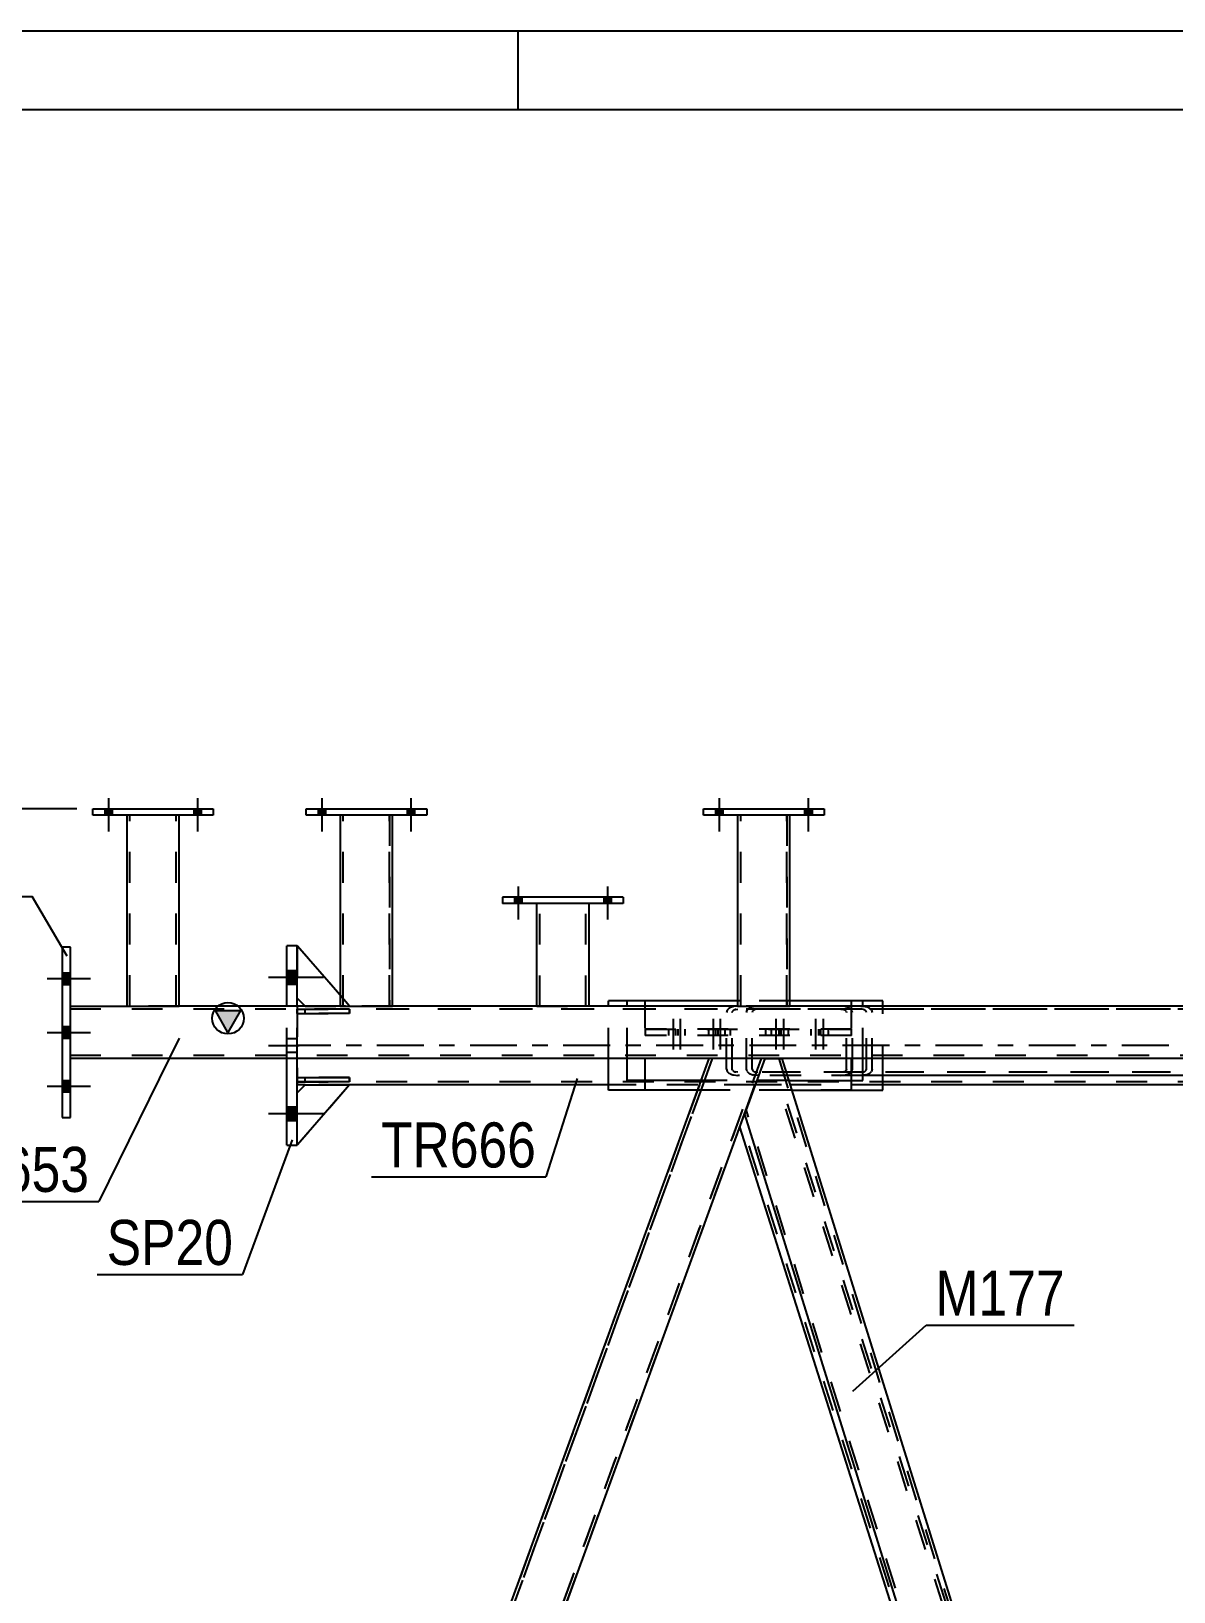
# Model space of a CAD drawing. Header units: millimetres. Extents: x -563 to 626, y -882 to -41.
# Drawn here: x 385.2 to 457.8, y -139.7 to -40.5 of the extents above; entities that cross this region are included whole.
import ezdxf

# ---------------------------------------------------------------- set-up
doc = ezdxf.new("R2010")
doc.units = ezdxf.units.MM
doc.linetypes.add('DXK_LINE_DOT2', pattern=[3.9198, 1.9599, -1.9599])
doc.linetypes.add('DXK_LINE_DOT3', pattern=[5.9187, 2.979, -0.9799, 0.9799, -0.9799])
doc.styles.add('Arial Narrow', font='ARIALN.TTF', dxfattribs={"height": 0.2})

# ---------------------------------------------------------------- blocks, each defined once
blk = doc.blocks.new('Unknown-761534688-1134')
at = {"color": 5, "linetype": 'Continuous'}
for p, q in [((626.159, -40.526), (-562.841, -40.526)), ((416.159, -45.526), (416.159, -40.526)), ((621.159, -45.526), (-557.841, -45.526))]:
    blk.add_line(p, q, dxfattribs=at)
blk = doc.blocks.new('Part-761534688-5745 - 5581')
at = {"color": 7, "linetype": 'DXK_LINE_DOT2'}
for p, q in [((424.227, -103.965), (437.353, -103.965)), ((437.353, -103.965), (424.227, -103.965)), ((424.227, -103.965), (424.227, -103.965)), ((424.227, -103.965), (424.227, -104.365)), ((429.63, -103.965), (429.63, -104.365)), ((431.912, -104.365), (431.912, -103.965)), ((437.353, -103.965), (437.353, -103.965)), ((437.353, -104.365), (437.353, -103.965)), ((437.353, -104.365), (424.227, -104.365)), ((437.353, -104.365), (424.227, -104.365))]:
    blk.add_line(p, q, dxfattribs=at)
blk = doc.blocks.new('Part-761534688-5873 - 5581')
at = {"linetype": 'Continuous'}
blk.add_hatch(color=2, dxfattribs=at).paths.add_polyline_path([(397.715, -104.167), (396.915, -102.767), (398.515, -102.767)])
at = {"color": 2, "linetype": 'Continuous'}
for p, q in [((387.715, -102.5), (391.285, -102.5)), ((404.847, -102.5), (394.618, -102.5)), ((397.715, -104.167), (396.915, -102.767)), ((396.915, -102.767), (398.515, -102.767)), ((398.515, -102.767), (397.715, -104.167)), ((430.105, -102.5), (408.181, -102.5)), ((463.434, -102.5), (433.439, -102.5)), ((428.284, -105.833), (387.715, -105.833)), ((499.23, -105.834), (432.93, -105.833))]:
    blk.add_line(p, q, dxfattribs=at)
at = {"color": 7, "linetype": 'DXK_LINE_DOT2'}
for p, q in [((387.715, -105.833), (387.715, -102.5)), ((546.427, -102.7), (387.715, -102.7)), ((394.618, -102.5), (391.285, -102.5)), ((408.181, -102.5), (404.847, -102.5)), ((433.439, -102.5), (430.105, -102.5)), ((546.427, -105.634), (387.715, -105.633)), ((432.93, -105.833), (428.284, -105.833))]:
    blk.add_line(p, q, dxfattribs=at)
at = {"color": 2, "linetype": 'Continuous'}
blk.add_circle((397.715, -103.267), 1, dxfattribs=at)
blk = doc.blocks.new('Part-761534688-5805 - 5581')
at = {"color": 2, "linetype": 'Continuous'}
for p, q in [((428.284, -105.833), (391.517, -206.85)), ((431.832, -105.833), (428.284, -105.833)), ((395.064, -206.85), (430.543, -109.375))]:
    blk.add_line(p, q, dxfattribs=at)
at = {"color": 7, "linetype": 'DXK_LINE_DOT2'}
for p, q in [((428.497, -105.833), (391.73, -206.85)), ((394.852, -206.85), (431.619, -105.833)), ((430.543, -109.375), (431.832, -105.833))]:
    blk.add_line(p, q, dxfattribs=at)
blk = doc.blocks.new('Bolt-761534688-5589 - 5581')
at = {"linetype": 'Continuous'}
for points in [[(403.914, -89.954), (403.447, -89.954), (403.447, -90.354), (403.914, -90.354)], [(403.914, -89.954), (403.447, -89.954), (403.447, -90.354), (403.914, -90.354)], [(409.581, -89.954), (409.114, -89.954), (409.114, -90.354), (409.581, -90.354)], [(409.581, -89.954), (409.114, -89.954), (409.114, -90.354), (409.581, -90.354)]]:
    blk.add_hatch(color=1, dxfattribs=at).paths.add_polyline_path(points)
at = {"color": 1, "linetype": 'Continuous'}
for p, q in [((403.447, -89.954), (403.447, -90.354)), ((403.447, -89.954), (403.447, -90.354)), ((403.681, -89.288), (403.681, -91.388)), ((403.681, -89.288), (403.681, -91.388)), ((403.914, -89.954), (403.914, -90.354)), ((403.914, -89.954), (403.914, -90.354)), ((409.114, -89.954), (409.114, -90.354)), ((409.114, -89.954), (409.114, -90.354)), ((409.347, -89.288), (409.347, -91.388)), ((409.347, -89.288), (409.347, -91.388)), ((409.581, -89.954), (409.581, -90.354)), ((409.581, -89.954), (409.581, -90.354))]:
    blk.add_line(p, q, dxfattribs=at)
blk = doc.blocks.new('Bolt-761534688-5590 - 5581')
at = {"linetype": 'Continuous'}
for points in [[(403.914, -89.954), (403.447, -89.954), (403.447, -90.354), (403.914, -90.354)], [(403.914, -89.954), (403.447, -89.954), (403.447, -90.354), (403.914, -90.354)], [(409.581, -89.954), (409.114, -89.954), (409.114, -90.354), (409.581, -90.354)], [(409.581, -89.954), (409.114, -89.954), (409.114, -90.354), (409.581, -90.354)]]:
    blk.add_hatch(color=1, dxfattribs=at).paths.add_polyline_path(points)
at = {"color": 1, "linetype": 'Continuous'}
for p, q in [((403.447, -89.954), (403.447, -90.354)), ((403.447, -89.954), (403.447, -90.354)), ((403.681, -89.288), (403.681, -91.388)), ((403.681, -89.288), (403.681, -91.388)), ((403.914, -89.954), (403.914, -90.354)), ((403.914, -89.954), (403.914, -90.354)), ((409.114, -89.954), (409.114, -90.354)), ((409.114, -89.954), (409.114, -90.354)), ((409.347, -89.288), (409.347, -91.388)), ((409.347, -89.288), (409.347, -91.388)), ((409.581, -89.954), (409.581, -90.354)), ((409.581, -89.954), (409.581, -90.354))]:
    blk.add_line(p, q, dxfattribs=at)
blk = doc.blocks.new('Part-761534688-5670 - 5581')
at = {"color": 2, "linetype": 'Continuous'}
for p, q in [((402.681, -90.354), (402.681, -89.954)), ((402.681, -89.954), (410.347, -89.954)), ((410.347, -89.954), (410.347, -90.354)), ((410.347, -90.354), (402.681, -90.354))]:
    blk.add_line(p, q, dxfattribs=at)
blk = doc.blocks.new('Bolt-761534688-5602 - 5581')
at = {"linetype": 'Continuous'}
for points in [[(390.351, -89.954), (389.885, -89.954), (389.885, -90.354), (390.351, -90.354)], [(390.351, -89.954), (389.885, -89.954), (389.885, -90.354), (390.351, -90.354)], [(396.018, -89.954), (395.551, -89.954), (395.551, -90.354), (396.018, -90.354)], [(396.018, -89.954), (395.551, -89.954), (395.551, -90.354), (396.018, -90.354)]]:
    blk.add_hatch(color=1, dxfattribs=at).paths.add_polyline_path(points)
at = {"color": 1, "linetype": 'Continuous'}
for p, q in [((389.885, -89.954), (389.885, -90.354)), ((389.885, -89.954), (389.885, -90.354)), ((390.118, -89.288), (390.118, -91.388)), ((390.118, -89.288), (390.118, -91.388)), ((390.351, -89.954), (390.351, -90.354)), ((390.351, -89.954), (390.351, -90.354)), ((395.551, -89.954), (395.551, -90.354)), ((395.551, -89.954), (395.551, -90.354)), ((395.785, -89.288), (395.785, -91.388)), ((395.785, -89.288), (395.785, -91.388)), ((396.018, -89.954), (396.018, -90.354)), ((396.018, -89.954), (396.018, -90.354))]:
    blk.add_line(p, q, dxfattribs=at)
blk = doc.blocks.new('Bolt-761534688-5613 - 5581')
at = {"linetype": 'Continuous'}
for points in [[(429.172, -89.954), (428.705, -89.954), (428.705, -90.354), (429.172, -90.354)], [(429.172, -89.954), (428.705, -89.954), (428.705, -90.354), (429.172, -90.354)], [(434.839, -89.954), (434.372, -89.954), (434.372, -90.354), (434.839, -90.354)], [(434.839, -89.954), (434.372, -89.954), (434.372, -90.354), (434.839, -90.354)]]:
    blk.add_hatch(color=1, dxfattribs=at).paths.add_polyline_path(points)
at = {"color": 1, "linetype": 'Continuous'}
for p, q in [((428.705, -89.954), (428.705, -90.354)), ((428.705, -89.954), (428.705, -90.354)), ((428.939, -89.288), (428.939, -91.388)), ((428.939, -89.288), (428.939, -91.388)), ((429.172, -89.954), (429.172, -90.354)), ((429.172, -89.954), (429.172, -90.354)), ((434.372, -89.954), (434.372, -90.354)), ((434.372, -89.954), (434.372, -90.354)), ((434.605, -89.288), (434.605, -91.388)), ((434.605, -89.288), (434.605, -91.388)), ((434.839, -89.954), (434.839, -90.354)), ((434.839, -89.954), (434.839, -90.354))]:
    blk.add_line(p, q, dxfattribs=at)
blk = doc.blocks.new('Part-761534688-5667 - 5581')
at = {"color": 2, "linetype": 'Continuous'}
for p, q in [((404.847, -90.354), (404.847, -102.5)), ((408.181, -102.5), (408.181, -90.354)), ((404.847, -102.5), (408.181, -102.5))]:
    blk.add_line(p, q, dxfattribs=at)
at = {"color": 7, "linetype": 'DXK_LINE_DOT2'}
for p, q in [((408.181, -90.354), (404.847, -90.354)), ((405.047, -102.5), (405.047, -90.354)), ((407.981, -102.5), (407.981, -90.354)), ((407.965, -102.5), (407.934, -102.5)), ((407.934, -102.5), (407.965, -102.5)), ((407.965, -102.5), (407.981, -102.5)), ((407.981, -102.5), (407.965, -102.5))]:
    blk.add_line(p, q, dxfattribs=at)
blk = doc.blocks.new('Bolt-761534688-5616 - 5581')
at = {"linetype": 'Continuous'}
for points in [[(416.404, -95.565), (415.938, -95.565), (415.938, -95.965), (416.404, -95.965)], [(416.404, -95.565), (415.938, -95.565), (415.938, -95.965), (416.404, -95.965)], [(422.071, -95.565), (421.604, -95.565), (421.604, -95.965), (422.071, -95.965)], [(422.071, -95.565), (421.604, -95.565), (421.604, -95.965), (422.071, -95.965)]]:
    blk.add_hatch(color=1, dxfattribs=at).paths.add_polyline_path(points)
at = {"color": 1, "linetype": 'Continuous'}
for p, q in [((416.171, -94.898), (416.171, -96.998)), ((416.171, -94.898), (416.171, -96.998)), ((421.838, -94.898), (421.838, -96.998)), ((421.838, -94.898), (421.838, -96.998)), ((415.938, -95.565), (415.938, -95.965)), ((415.938, -95.565), (415.938, -95.965)), ((416.404, -95.565), (416.404, -95.965)), ((416.404, -95.565), (416.404, -95.965)), ((421.604, -95.565), (421.604, -95.965)), ((421.604, -95.565), (421.604, -95.965)), ((422.071, -95.565), (422.071, -95.965)), ((422.071, -95.565), (422.071, -95.965))]:
    blk.add_line(p, q, dxfattribs=at)
blk = doc.blocks.new('Bolt-761534688-5617 - 5581')
at = {"color": 1, "linetype": 'DXK_LINE_DOT2'}
for p, q in [((432.248, -103.965), (432.248, -104.365)), ((432.548, -103.299), (432.548, -105.799)), ((432.734, -103.965), (432.734, -104.365)), ((432.848, -103.965), (432.848, -104.365)), ((433.034, -103.299), (433.034, -105.799)), ((433.334, -103.965), (433.334, -104.365)), ((434.771, -103.965), (434.771, -104.365)), ((435.071, -103.299), (435.071, -105.799)), ((435.257, -103.965), (435.257, -104.365)), ((435.371, -103.965), (435.371, -104.365)), ((435.557, -103.299), (435.557, -105.799)), ((435.857, -103.965), (435.857, -104.365))]:
    blk.add_line(p, q, dxfattribs=at)
blk = doc.blocks.new('Part-761534688-5687 - 5581')
at = {"color": 7, "linetype": 'DXK_LINE_DOT2'}
for p, q in [((402.681, -90.354), (402.681, -89.954)), ((402.681, -89.954), (410.347, -89.954)), ((410.347, -89.954), (410.347, -90.354)), ((410.347, -90.354), (402.681, -90.354))]:
    blk.add_line(p, q, dxfattribs=at)
blk = doc.blocks.new('Part-761534688-5645 - 5581')
at = {"color": 2, "linetype": 'Continuous'}
for p, q in [((417.338, -102.5), (417.338, -95.965)), ((420.671, -102.5), (420.671, -95.965))]:
    blk.add_line(p, q, dxfattribs=at)
at = {"color": 7, "linetype": 'DXK_LINE_DOT2'}
for p, q in [((420.671, -95.965), (417.338, -95.965)), ((417.538, -102.503), (417.538, -95.965)), ((420.471, -102.503), (420.471, -95.965)), ((417.338, -102.5), (417.338, -102.503)), ((417.338, -102.503), (420.671, -102.503)), ((420.671, -102.503), (420.671, -102.5)), ((420.671, -102.5), (420.671, -102.503))]:
    blk.add_line(p, q, dxfattribs=at)
blk = doc.blocks.new('Part-761534688-5638 - 5581')
at = {"color": 7, "linetype": 'DXK_LINE_DOT2'}
for p, q in [((427.939, -90.354), (427.939, -89.954)), ((427.939, -89.954), (435.605, -89.954)), ((435.605, -89.954), (435.605, -90.354)), ((435.605, -90.354), (427.939, -90.354))]:
    blk.add_line(p, q, dxfattribs=at)
blk = doc.blocks.new('Part-761534688-5652 - 5581')
at = {"color": 2, "linetype": 'Continuous'}
for p, q in [((430.105, -90.354), (430.105, -102.5)), ((433.439, -102.5), (433.439, -90.354)), ((430.105, -102.5), (433.439, -102.5))]:
    blk.add_line(p, q, dxfattribs=at)
at = {"color": 7, "linetype": 'DXK_LINE_DOT2'}
for p, q in [((433.439, -90.354), (430.105, -90.354)), ((430.305, -102.5), (430.305, -90.354)), ((433.239, -102.5), (433.239, -90.354)), ((433.223, -102.5), (433.192, -102.5)), ((433.192, -102.5), (433.223, -102.5)), ((433.223, -102.5), (433.239, -102.5)), ((433.239, -102.5), (433.223, -102.5))]:
    blk.add_line(p, q, dxfattribs=at)
blk = doc.blocks.new('Part-761534688-5655 - 5581')
at = {"color": 2, "linetype": 'Continuous'}
for p, q in [((427.939, -90.354), (427.939, -89.954)), ((427.939, -89.954), (435.605, -89.954)), ((435.605, -89.954), (435.605, -90.354)), ((435.605, -90.354), (427.939, -90.354))]:
    blk.add_line(p, q, dxfattribs=at)
blk = doc.blocks.new('Part-761534688-5658 - 5581')
at = {"color": 2, "linetype": 'Continuous'}
for p, q in [((391.285, -90.354), (391.285, -102.5)), ((394.618, -102.5), (394.618, -90.354)), ((391.285, -102.5), (394.618, -102.5))]:
    blk.add_line(p, q, dxfattribs=at)
at = {"color": 7, "linetype": 'DXK_LINE_DOT2'}
for p, q in [((394.618, -90.354), (391.285, -90.354)), ((391.485, -102.5), (391.485, -90.354)), ((394.418, -102.5), (394.418, -90.354)), ((394.403, -102.5), (394.371, -102.5)), ((394.371, -102.5), (394.403, -102.5)), ((394.403, -102.5), (394.418, -102.5)), ((394.418, -102.5), (394.403, -102.5))]:
    blk.add_line(p, q, dxfattribs=at)
blk = doc.blocks.new('Part-761534688-5661 - 5581')
at = {"color": 2, "linetype": 'Continuous'}
for p, q in [((389.118, -90.354), (389.118, -89.954)), ((389.118, -89.954), (396.785, -89.954)), ((396.785, -89.954), (396.785, -90.354)), ((396.785, -90.354), (389.118, -90.354))]:
    blk.add_line(p, q, dxfattribs=at)
blk = doc.blocks.new('Part-761534688-5736 - 5581')
at = {"color": 7, "linetype": 'DXK_LINE_DOT2'}
for p, q in [((405.448, -107.034), (402.115, -107.034)), ((402.115, -107.034), (402.115, -107.301)), ((402.615, -107.301), (402.615, -107.034)), ((405.448, -107.301), (405.448, -107.034)), ((402.115, -107.301), (405.448, -107.301))]:
    blk.add_line(p, q, dxfattribs=at)
blk = doc.blocks.new('Part-761534688-5739 - 5581')
at = {"color": 7, "linetype": 'DXK_LINE_DOT2'}
for p, q in [((402.115, -102.701), (405.448, -102.701)), ((402.115, -102.968), (402.115, -102.701)), ((405.448, -102.968), (402.115, -102.968)), ((402.615, -102.968), (402.615, -102.701)), ((405.448, -102.701), (405.448, -102.968))]:
    blk.add_line(p, q, dxfattribs=at)
blk = doc.blocks.new('Part-761534688-5742 - 5581')
at = {"color": 2, "linetype": 'Continuous'}
for p, q in [((402.115, -107.034), (405.448, -107.034)), ((402.115, -107.301), (402.115, -107.034)), ((405.448, -107.034), (405.448, -107.301)), ((405.448, -107.301), (402.115, -107.301))]:
    blk.add_line(p, q, dxfattribs=at)
at = {"color": 7, "linetype": 'DXK_LINE_DOT2'}
blk.add_line((402.615, -107.301), (402.615, -107.034), dxfattribs=at)
blk = doc.blocks.new('Part-761534688-5684 - 5581')
at = {"color": 7, "linetype": 'DXK_LINE_DOT2'}
for p, q in [((408.181, -90.354), (404.847, -90.354)), ((404.847, -90.354), (404.847, -102.5)), ((405.047, -102.5), (405.047, -90.354)), ((407.981, -90.354), (407.981, -102.5)), ((408.181, -102.5), (408.181, -90.354)), ((404.847, -102.5), (408.181, -102.5))]:
    blk.add_line(p, q, dxfattribs=at)
blk = doc.blocks.new('Part-761534688-5692 - 5581')
at = {"color": 2, "linetype": 'Continuous'}
for p, q in [((387.715, -98.75), (387.182, -98.75)), ((387.182, -98.75), (387.182, -109.583)), ((387.715, -109.583), (387.715, -98.75)), ((387.182, -109.583), (387.715, -109.583))]:
    blk.add_line(p, q, dxfattribs=at)
blk = doc.blocks.new('Part-761534688-5714 - 5581')
at = {"color": 2, "linetype": 'Continuous'}
for p, q in [((431.832, -105.833), (430.543, -109.375)), ((431.832, -105.833), (432.93, -105.833)), ((432.93, -105.833), (463.515, -203.957)), ((430.543, -109.375), (460.925, -206.85))]:
    blk.add_line(p, q, dxfattribs=at)
at = {"color": 7, "linetype": 'DXK_LINE_DOT2'}
for p, q in [((432.721, -105.833), (463.402, -204.267)), ((461.135, -206.85), (430.656, -109.065))]:
    blk.add_line(p, q, dxfattribs=at)
blk = doc.blocks.new('Part-761534688-5752 - 5581')
at = {"color": 7, "linetype": 'DXK_LINE_DOT2'}
for p, q in [((427.678, -107.501), (391.584, -206.667)), ((427.89, -107.501), (391.797, -206.667)), ((394.918, -206.667), (431.012, -107.501)), ((395.131, -206.667), (431.225, -107.501)), ((431.225, -107.501), (427.678, -107.501)), ((391.584, -206.667), (395.131, -206.667))]:
    blk.add_line(p, q, dxfattribs=at)
blk = doc.blocks.new('Part-761534688-5944 - 5581')
at = {"color": 7, "linetype": 'DXK_LINE_DOT2'}
for p, q in [((429.455, -102.748), (429.399, -102.901)), ((429.399, -106.501), (429.399, -102.901)), ((429.763, -102.901), (429.791, -102.824)), ((429.763, -106.501), (429.763, -102.901)), ((430.127, -102.501), (429.848, -102.531)), ((429.988, -102.716), (430.127, -102.701)), ((500.274, -102.501), (430.127, -102.501)), ((500.274, -102.701), (430.127, -102.701)), ((436.956, -102.531), (436.678, -102.501)), ((436.678, -102.701), (436.817, -102.716)), ((437.014, -102.824), (437.042, -102.901)), ((437.042, -106.501), (437.042, -102.901)), ((437.406, -102.901), (437.35, -102.748)), ((437.406, -106.501), (437.406, -102.901)), ((492.996, -102.901), (493.051, -102.748)), ((492.996, -106.501), (492.996, -102.901)), ((493.387, -102.824), (493.36, -102.901)), ((493.36, -106.501), (493.36, -102.901)), ((493.445, -102.531), (493.724, -102.501)), ((493.724, -102.701), (493.584, -102.716)), ((500.274, -102.501), (500.553, -102.531)), ((500.414, -102.716), (500.274, -102.701)), ((500.638, -102.901), (500.611, -102.824)), ((500.638, -106.501), (500.638, -102.901)), ((500.947, -102.748), (500.951, -102.759)), ((500.951, -102.759), (501.002, -102.901)), ((501.002, -106.501), (501.002, -102.901)), ((429.399, -106.501), (429.455, -106.654)), ((429.791, -106.577), (429.763, -106.501)), ((429.848, -106.87), (430.127, -106.901)), ((430.127, -106.701), (429.988, -106.685)), ((500.274, -106.701), (430.127, -106.701)), ((438.072, -106.901), (430.127, -106.901)), ((436.817, -106.685), (436.678, -106.701)), ((436.678, -106.901), (436.956, -106.87)), ((437.042, -106.501), (437.014, -106.577)), ((437.35, -106.654), (437.406, -106.501)), ((500.274, -106.901), (466.198, -106.901)), ((493.051, -106.654), (492.996, -106.501)), ((493.36, -106.501), (493.387, -106.577)), ((493.724, -106.901), (493.445, -106.87)), ((493.584, -106.685), (493.724, -106.701)), ((500.274, -106.701), (500.414, -106.685)), ((500.553, -106.87), (500.274, -106.901)), ((500.611, -106.577), (500.638, -106.501)), ((500.975, -106.577), (500.947, -106.654)), ((501.002, -106.501), (500.975, -106.577))]:
    blk.add_line(p, q, dxfattribs=at)
at = {"color": 2, "linetype": 'Continuous'}
blk.add_line((466.198, -106.901), (438.072, -106.901), dxfattribs=at)
at = {"color": 7, "linetype": 'DXK_LINE_DOT2'}
for centre, radius, start, end in [((429.961, -103.203), 0.681, 99.51817, 138.06375), ((430.044, -103.052), 0.34, 99.51817, 138.06375), ((436.761, -103.052), 0.34, 41.93628, 80.48185), ((436.844, -103.203), 0.681, 41.93628, 80.48185), ((493.558, -103.203), 0.681, 99.51817, 138.06375), ((493.641, -103.052), 0.34, 99.51817, 138.06375), ((500.357, -103.052), 0.34, 41.93628, 80.48185), ((500.44, -103.203), 0.681, 41.93628, 80.48185), ((429.961, -106.199), 0.681, 221.93628, 260.48185), ((430.044, -106.35), 0.34, 221.93628, 260.48185), ((436.761, -106.35), 0.34, 279.51817, 318.06375), ((436.844, -106.199), 0.681, 279.51817, 318.06375), ((493.558, -106.199), 0.681, 221.93628, 260.48185), ((493.641, -106.35), 0.34, 221.93628, 260.48185), ((500.357, -106.35), 0.34, 279.51817, 318.06375), ((500.44, -106.199), 0.681, 279.51817, 318.06375)]:
    blk.add_arc(centre, radius, start, end, dxfattribs=at)
blk = doc.blocks.new('Bolt-761534688-5794 - 5581')
at = {"color": 1, "linetype": 'DXK_LINE_DOT2'}
for p, q in [((425.709, -103.965), (425.709, -104.365)), ((426.009, -103.299), (426.009, -105.799)), ((426.162, -103.965), (426.162, -104.365)), ((426.309, -103.965), (426.309, -104.365)), ((426.462, -103.299), (426.462, -105.799)), ((426.762, -103.965), (426.762, -104.365)), ((428.252, -103.965), (428.252, -104.365)), ((428.552, -103.299), (428.552, -105.799)), ((428.704, -103.965), (428.704, -104.365)), ((428.852, -103.965), (428.852, -104.365)), ((429.004, -103.299), (429.004, -105.799)), ((429.304, -103.965), (429.304, -104.365))]:
    blk.add_line(p, q, dxfattribs=at)
blk = doc.blocks.new('Part-761534688-5922 - 5581')
at = {"color": 2, "linetype": 'Continuous'}
for p, q in [((402.115, -108.001), (402.615, -107.501)), ((405.448, -107.501), (402.115, -111.334)), ((402.615, -107.501), (405.448, -107.501))]:
    blk.add_line(p, q, dxfattribs=at)
at = {"color": 7, "linetype": 'DXK_LINE_DOT2'}
blk.add_line((402.115, -111.334), (402.115, -108.001), dxfattribs=at)
blk = doc.blocks.new('Bolt-761534688-5820 - 5581')
at = {"linetype": 'Continuous'}
for points in [[(429.172, -89.954), (428.705, -89.954), (428.705, -90.354), (429.172, -90.354)], [(429.172, -89.954), (428.705, -89.954), (428.705, -90.354), (429.172, -90.354)], [(434.839, -89.954), (434.372, -89.954), (434.372, -90.354), (434.839, -90.354)], [(434.839, -89.954), (434.372, -89.954), (434.372, -90.354), (434.839, -90.354)]]:
    blk.add_hatch(color=1, dxfattribs=at).paths.add_polyline_path(points)
at = {"color": 1, "linetype": 'Continuous'}
for p, q in [((428.705, -89.954), (428.705, -90.354)), ((428.705, -89.954), (428.705, -90.354)), ((428.939, -89.288), (428.939, -91.388)), ((428.939, -89.288), (428.939, -91.388)), ((429.172, -89.954), (429.172, -90.354)), ((429.172, -89.954), (429.172, -90.354)), ((434.372, -89.954), (434.372, -90.354)), ((434.372, -89.954), (434.372, -90.354)), ((434.605, -89.288), (434.605, -91.388)), ((434.605, -89.288), (434.605, -91.388)), ((434.839, -89.954), (434.839, -90.354)), ((434.839, -89.954), (434.839, -90.354))]:
    blk.add_line(p, q, dxfattribs=at)
blk = doc.blocks.new('Part-761534688-5844 - 5581')
at = {"color": 7, "linetype": 'DXK_LINE_DOT2'}
for p, q in [((405.448, -102.701), (402.115, -102.701)), ((402.115, -102.701), (402.115, -102.968)), ((402.115, -102.968), (405.448, -102.968)), ((402.615, -102.968), (402.615, -102.701)), ((405.448, -102.968), (405.448, -102.701))]:
    blk.add_line(p, q, dxfattribs=at)
blk = doc.blocks.new('Part-761534688-5847 - 5581')
at = {"color": 2, "linetype": 'Continuous'}
for p, q in [((404.847, -101.81), (402.115, -98.667)), ((402.115, -102.001), (402.614, -102.5))]:
    blk.add_line(p, q, dxfattribs=at)
at = {"color": 7, "linetype": 'DXK_LINE_DOT2'}
for p, q in [((402.115, -98.667), (402.115, -102.001)), ((405.448, -102.501), (404.847, -101.81)), ((402.614, -102.5), (402.615, -102.501)), ((402.615, -102.501), (402.614, -102.5)), ((402.615, -102.501), (405.448, -102.501))]:
    blk.add_line(p, q, dxfattribs=at)
blk = doc.blocks.new('Part-761534688-5850 - 5581')
at = {"color": 7, "linetype": 'DXK_LINE_DOT2'}
for p, q in [((402.115, -108.001), (402.615, -107.501)), ((405.448, -107.501), (402.115, -111.334)), ((402.115, -111.334), (402.115, -108.001)), ((402.615, -107.501), (405.448, -107.501))]:
    blk.add_line(p, q, dxfattribs=at)
blk = doc.blocks.new('Part-761534688-5974 - 5581')
at = {"color": 7, "linetype": 'DXK_LINE_DOT2'}
for p, q in [((405.448, -102.501), (402.115, -98.667)), ((402.115, -98.667), (402.115, -102.001)), ((402.115, -102.001), (402.615, -102.501)), ((402.615, -102.501), (405.448, -102.501))]:
    blk.add_line(p, q, dxfattribs=at)
blk = doc.blocks.new('Bolt-761534688-5853 - 5581')
at = {"linetype": 'Continuous'}
for points in [[(401.448, -100.234), (401.448, -101.101), (402.115, -101.101), (402.115, -100.234)], [(401.448, -100.234), (401.448, -101.101), (402.115, -101.101), (402.115, -100.234)], [(401.448, -100.234), (401.448, -101.101), (402.115, -101.101), (402.115, -100.234)], [(401.448, -108.901), (401.448, -109.767), (402.115, -109.767), (402.115, -108.901)], [(401.448, -108.901), (401.448, -109.767), (402.115, -109.767), (402.115, -108.901)], [(401.448, -108.901), (401.448, -109.767), (402.115, -109.767), (402.115, -108.901)]]:
    blk.add_hatch(color=1, dxfattribs=at).paths.add_polyline_path(points)
at = {"color": 1, "linetype": 'Continuous'}
for p, q in [((400.282, -100.667), (403.782, -100.667)), ((400.282, -100.667), (403.782, -100.667)), ((400.282, -100.667), (403.782, -100.667)), ((401.448, -100.234), (402.115, -100.234)), ((401.448, -100.234), (402.115, -100.234)), ((401.448, -100.234), (402.115, -100.234)), ((401.448, -101.101), (402.115, -101.101)), ((401.448, -101.101), (402.115, -101.101)), ((401.448, -101.101), (402.115, -101.101)), ((401.448, -108.901), (402.115, -108.901)), ((401.448, -108.901), (402.115, -108.901)), ((401.448, -108.901), (402.115, -108.901)), ((400.282, -109.334), (403.782, -109.334)), ((400.282, -109.334), (403.782, -109.334)), ((400.282, -109.334), (403.782, -109.334)), ((401.448, -109.767), (402.115, -109.767)), ((401.448, -109.767), (402.115, -109.767)), ((401.448, -109.767), (402.115, -109.767))]:
    blk.add_line(p, q, dxfattribs=at)
at = {"color": 1, "linetype": 'DXK_LINE_DOT2'}
for p, q in [((400.282, -105.001), (403.782, -105.001)), ((400.282, -105.001), (403.782, -105.001)), ((401.448, -104.567), (402.115, -104.567)), ((401.448, -104.567), (402.115, -104.567)), ((401.448, -105.434), (402.115, -105.434)), ((401.448, -105.434), (402.115, -105.434))]:
    blk.add_line(p, q, dxfattribs=at)
blk = doc.blocks.new('Part-761534688-5897 - 5581')
at = {"color": 7, "linetype": 'DXK_LINE_DOT2'}
for p, q in [((431.225, -107.501), (430.252, -110.172)), ((432.902, -107.501), (431.225, -107.501)), ((463.389, -204.304), (432.692, -107.501)), ((463.501, -203.996), (432.902, -107.501)), ((461.061, -206.667), (430.365, -109.864)), ((462.529, -206.667), (463.501, -203.996)), ((460.851, -206.667), (460.746, -206.334)), ((460.851, -206.667), (462.529, -206.667))]:
    blk.add_line(p, q, dxfattribs=at)
at = {"color": 2, "linetype": 'Continuous'}
blk.add_line((460.746, -206.334), (430.252, -110.172), dxfattribs=at)
blk = doc.blocks.new('Bolt-761534688-5899 - 5581')
at = {"linetype": 'Continuous'}
for points in [[(387.182, -100.383), (387.182, -101.117), (387.715, -101.117), (387.715, -100.383)], [(387.182, -100.383), (387.182, -101.117), (387.715, -101.117), (387.715, -100.383)], [(387.182, -100.383), (387.182, -101.117), (387.715, -101.117), (387.715, -100.383)], [(387.182, -103.8), (387.182, -104.533), (387.715, -104.533), (387.715, -103.8)], [(387.182, -103.8), (387.182, -104.533), (387.715, -104.533), (387.715, -103.8)], [(387.182, -107.217), (387.182, -107.95), (387.715, -107.95), (387.715, -107.217)], [(387.182, -107.217), (387.182, -107.95), (387.715, -107.95), (387.715, -107.217)], [(387.182, -107.217), (387.182, -107.95), (387.715, -107.95), (387.715, -107.217)]]:
    blk.add_hatch(color=1, dxfattribs=at).paths.add_polyline_path(points)
at = {"color": 1, "linetype": 'Continuous'}
for p, q in [((386.215, -100.75), (388.982, -100.75)), ((386.215, -100.75), (388.982, -100.75)), ((386.215, -100.75), (388.982, -100.75)), ((387.182, -100.383), (387.715, -100.383)), ((387.182, -100.383), (387.715, -100.383)), ((387.182, -100.383), (387.715, -100.383)), ((387.182, -101.117), (387.715, -101.117)), ((387.182, -101.117), (387.715, -101.117)), ((387.182, -101.117), (387.715, -101.117)), ((387.182, -103.8), (387.715, -103.8)), ((387.182, -103.8), (387.715, -103.8)), ((386.215, -104.167), (388.982, -104.167)), ((386.215, -104.167), (388.982, -104.167)), ((387.182, -104.533), (387.715, -104.533)), ((387.182, -104.533), (387.715, -104.533)), ((386.215, -107.583), (388.982, -107.583)), ((386.215, -107.583), (388.982, -107.583)), ((386.215, -107.583), (388.982, -107.583)), ((387.182, -107.217), (387.715, -107.217)), ((387.182, -107.217), (387.715, -107.217)), ((387.182, -107.217), (387.715, -107.217)), ((387.182, -107.95), (387.715, -107.95)), ((387.182, -107.95), (387.715, -107.95)), ((387.182, -107.95), (387.715, -107.95))]:
    blk.add_line(p, q, dxfattribs=at)
blk = doc.blocks.new('Part-761534688-5919 - 5581')
at = {"color": 7, "linetype": 'DXK_LINE_DOT2'}
for p, q in [((546.293, -102.501), (402.115, -102.501)), ((402.115, -102.501), (402.115, -107.501)), ((546.293, -102.701), (402.115, -102.701)), ((546.293, -102.501), (546.293, -107.501)), ((546.293, -107.301), (402.115, -107.301)), ((405.448, -107.501), (402.615, -107.501)), ((439.338, -107.501), (421.914, -107.501)), ((510.284, -107.501), (492.329, -107.501)), ((545.793, -107.501), (542.96, -107.501))]:
    blk.add_line(p, q, dxfattribs=at)
at = {"color": 7, "linetype": 'DXK_LINE_DOT3'}
blk.add_line((546.293, -105.001), (402.115, -105.001), dxfattribs=at)
at = {"color": 2, "linetype": 'Continuous'}
for p, q in [((402.615, -107.501), (402.115, -107.501)), ((421.914, -107.501), (405.448, -107.501)), ((492.329, -107.501), (439.338, -107.501)), ((542.96, -107.501), (510.284, -107.501)), ((546.293, -107.501), (545.793, -107.501))]:
    blk.add_line(p, q, dxfattribs=at)
blk = doc.blocks.new('Part-761534688-5932 - 5581')
at = {"color": 2, "linetype": 'Continuous'}
for p, q in [((424.227, -102.167), (424.227, -102.165)), ((430.105, -102.165), (424.227, -102.165)), ((437.354, -102.165), (433.439, -102.165)), ((437.354, -102.167), (437.354, -102.165))]:
    blk.add_line(p, q, dxfattribs=at)
at = {"color": 7, "linetype": 'DXK_LINE_DOT2'}
for p, q in [((424.227, -107.832), (424.227, -102.167)), ((433.439, -102.165), (430.105, -102.165)), ((437.354, -107.832), (437.354, -102.167)), ((437.354, -107.832), (424.227, -107.832))]:
    blk.add_line(p, q, dxfattribs=at)
blk = doc.blocks.new('Part-761534688-5935 - 5581')
at = {"color": 2, "linetype": 'Continuous'}
for p, q in [((423.085, -102.167), (421.914, -102.167)), ((421.914, -102.5), (421.914, -102.167)), ((439.338, -102.167), (438.072, -102.167)), ((439.338, -102.5), (439.338, -102.167)), ((421.914, -107.834), (421.914, -105.833)), ((439.338, -107.834), (439.338, -106.901)), ((427.556, -107.834), (421.914, -107.834)), ((433.554, -107.834), (439.338, -107.834))]:
    blk.add_line(p, q, dxfattribs=at)
at = {"color": 7, "linetype": 'DXK_LINE_DOT2'}
for p, q in [((438.072, -102.167), (423.085, -102.167)), ((421.914, -105.833), (421.914, -102.5)), ((439.338, -106.901), (439.338, -102.5)), ((433.554, -107.834), (427.556, -107.834))]:
    blk.add_line(p, q, dxfattribs=at)
blk = doc.blocks.new('Part-761534688-5949 - 5581')
at = {"color": 2, "linetype": 'Continuous'}
for p, q in [((402.115, -98.667), (401.448, -98.667)), ((401.448, -102.5), (401.448, -98.667)), ((402.115, -102.5), (402.115, -98.667)), ((401.448, -111.334), (401.448, -105.833)), ((402.115, -111.334), (402.115, -105.833)), ((401.448, -111.334), (402.115, -111.334))]:
    blk.add_line(p, q, dxfattribs=at)
at = {"color": 7, "linetype": 'DXK_LINE_DOT2'}
for p, q in [((401.448, -105.833), (401.448, -102.5)), ((402.115, -105.833), (402.115, -102.5))]:
    blk.add_line(p, q, dxfattribs=at)
blk = doc.blocks.new('Part-761534688-5959 - 5581')
at = {"color": 7, "linetype": 'DXK_LINE_DOT2'}
for p, q in [((430.665, -102.901), (430.716, -102.759)), ((430.665, -106.501), (430.665, -102.901)), ((430.716, -102.759), (430.721, -102.748)), ((431.057, -102.824), (431.029, -102.901)), ((431.029, -106.501), (431.029, -102.901)), ((431.115, -102.531), (431.393, -102.501)), ((431.393, -102.701), (431.254, -102.716)), ((465.47, -102.501), (431.393, -102.501)), ((465.47, -102.701), (431.393, -102.701)), ((437.944, -102.501), (438.223, -102.531)), ((438.083, -102.716), (437.944, -102.701)), ((438.308, -102.901), (438.28, -102.824)), ((438.308, -106.501), (438.308, -102.901)), ((438.616, -102.748), (438.672, -102.901)), ((438.672, -106.501), (438.672, -102.901)), ((461.858, -102.748), (461.83, -102.901)), ((461.83, -106.501), (461.83, -102.901)), ((461.937, -102.618), (461.858, -102.748)), ((462.055, -102.531), (461.937, -102.618)), ((462.012, -102.901), (462.026, -102.824)), ((462.012, -106.501), (462.012, -102.901)), ((462.026, -102.824), (462.066, -102.759)), ((462.194, -102.501), (462.055, -102.531)), ((462.066, -102.759), (462.125, -102.716)), ((462.125, -102.716), (462.194, -102.701)), ((465.609, -102.531), (465.47, -102.501)), ((465.47, -102.701), (465.539, -102.716)), ((465.539, -102.716), (465.599, -102.759)), ((465.599, -102.759), (465.638, -102.824)), ((465.727, -102.618), (465.609, -102.531)), ((465.638, -102.824), (465.652, -102.901)), ((465.652, -106.501), (465.652, -102.901)), ((465.806, -102.748), (465.727, -102.618)), ((465.834, -102.901), (465.806, -102.748)), ((465.834, -106.501), (465.834, -102.901)), ((430.693, -106.577), (430.665, -106.501)), ((430.721, -106.654), (430.693, -106.577)), ((431.029, -106.501), (431.057, -106.577)), ((431.393, -106.901), (431.115, -106.87)), ((431.254, -106.685), (431.393, -106.701)), ((465.47, -106.701), (431.393, -106.701)), ((465.47, -106.901), (431.393, -106.901)), ((437.944, -106.701), (438.083, -106.685)), ((438.223, -106.87), (437.944, -106.901)), ((438.28, -106.577), (438.308, -106.501)), ((438.672, -106.501), (438.616, -106.654)), ((461.83, -106.501), (461.858, -106.654)), ((461.858, -106.654), (461.937, -106.783)), ((461.937, -106.783), (462.055, -106.87)), ((462.026, -106.577), (462.012, -106.501)), ((462.066, -106.642), (462.026, -106.577)), ((462.055, -106.87), (462.194, -106.901)), ((462.125, -106.685), (462.066, -106.642)), ((462.194, -106.701), (462.125, -106.685)), ((465.539, -106.685), (465.47, -106.701)), ((465.47, -106.901), (465.609, -106.87)), ((465.599, -106.642), (465.539, -106.685)), ((465.638, -106.577), (465.599, -106.642)), ((465.609, -106.87), (465.727, -106.783)), ((465.652, -106.501), (465.638, -106.577)), ((465.727, -106.783), (465.806, -106.654)), ((465.806, -106.654), (465.834, -106.501))]:
    blk.add_line(p, q, dxfattribs=at)
for centre, radius, start, end in [((431.227, -103.203), 0.681, 99.51817, 138.06375), ((431.31, -103.052), 0.34, 99.51817, 138.06375), ((438.027, -103.052), 0.34, 41.93628, 80.48185), ((438.11, -103.203), 0.681, 41.93628, 80.48185), ((431.227, -106.199), 0.681, 221.93628, 260.48185), ((431.31, -106.35), 0.34, 221.93628, 260.48185), ((438.027, -106.35), 0.34, 279.51817, 318.06375), ((438.11, -106.199), 0.681, 279.51817, 318.06375)]:
    blk.add_arc(centre, radius, start, end, dxfattribs=at)
blk = doc.blocks.new('Part-761534688-5968 - 5581')
at = {"color": 2, "linetype": 'Continuous'}
for p, q in [((422.838, -95.565), (415.171, -95.565)), ((415.171, -95.565), (415.171, -95.965)), ((422.838, -95.965), (415.171, -95.965)), ((422.838, -95.565), (422.838, -95.965))]:
    blk.add_line(p, q, dxfattribs=at)
blk = doc.blocks.new('Part-761534688-5977 - 5581')
at = {"color": 2, "linetype": 'Continuous'}
for p, q in [((430.105, -102.167), (423.085, -102.167)), ((423.085, -102.5), (423.085, -102.167)), ((438.072, -102.167), (433.439, -102.167)), ((438.072, -102.5), (438.072, -102.167)), ((423.085, -107.234), (423.085, -105.833)), ((438.072, -107.234), (438.072, -105.834)), ((427.775, -107.234), (423.085, -107.234)), ((433.367, -107.234), (438.072, -107.234))]:
    blk.add_line(p, q, dxfattribs=at)
at = {"color": 7, "linetype": 'DXK_LINE_DOT2'}
for p, q in [((433.439, -102.167), (430.105, -102.167)), ((423.085, -105.833), (423.085, -102.5)), ((438.072, -105.834), (438.072, -102.5)), ((433.367, -107.234), (427.775, -107.234))]:
    blk.add_line(p, q, dxfattribs=at)
blk = doc.blocks.new('Part-761534688-5983 - 5581')
at = {"color": 7, "linetype": 'DXK_LINE_DOT2'}
for p, q in [((433.439, -90.354), (430.105, -90.354)), ((430.105, -90.354), (430.105, -102.5)), ((430.305, -102.5), (430.305, -90.354)), ((433.239, -90.354), (433.239, -102.5)), ((433.439, -102.5), (433.439, -90.354)), ((430.105, -102.5), (433.439, -102.5))]:
    blk.add_line(p, q, dxfattribs=at)
blk = doc.blocks.new('StraightDimension-761534688-22690 - 5581')
at = {"color": 7, "linetype": 'Continuous'}
blk.add_line((388.118, -89.954), (311.962, -89.954), dxfattribs=at)
blk = doc.blocks.new('Mark-761534688-5688 - 5581')
at = {"color": 30, "linetype": 'Continuous'}
for p in [(376.023, -95.523), (387.489, -99.314)]:
    blk.add_line(p, (385.262, -95.523), dxfattribs=at)
at = {"color": 0}
blk.add_wipeout([(384.662, -94.923), (384.662, -91.923), (376.623, -91.923), (376.623, -94.923)], dxfattribs=at)
blk.add_wipeout([(384.662, -94.923), (384.662, -91.923), (376.623, -91.923), (376.623, -94.923)], dxfattribs=at)
at = {"color": 3, "style": 'Arial Narrow'}
blk.add_text('SP19', height=2.8633, dxfattribs=at).set_placement((376.623, -94.923))
blk = doc.blocks.new('Mark-761534688-5710 - 5581')
at = {"color": 30, "linetype": 'Continuous'}
for p, q in [((437.437, -126.971), (442.089, -122.769)), ((442.089, -122.769), (451.512, -122.769))]:
    blk.add_line(p, q, dxfattribs=at)
at = {"color": 0}
blk.add_wipeout([(450.912, -122.169), (450.912, -119.169), (442.689, -119.169), (442.689, -122.169)], dxfattribs=at)
blk.add_wipeout([(450.912, -122.169), (450.912, -119.169), (442.689, -119.169), (442.689, -122.169)], dxfattribs=at)
at = {"color": 3, "style": 'Arial Narrow'}
blk.add_text('M177', height=2.8633, dxfattribs=at).set_placement((442.689, -122.169))
blk = doc.blocks.new('Mark-761534688-5869 - 5581')
at = {"color": 30, "linetype": 'Continuous'}
for p in [(394.612, -104.529), (378.441, -114.908)]:
    blk.add_line(p, (389.505, -114.908), dxfattribs=at)
at = {"color": 0}
blk.add_wipeout([(388.905, -114.308), (388.905, -111.308), (379.041, -111.308), (379.041, -114.308)], dxfattribs=at)
blk.add_wipeout([(388.905, -114.308), (388.905, -111.308), (379.041, -111.308), (379.041, -114.308)], dxfattribs=at)
at = {"color": 3, "style": 'Arial Narrow'}
blk.add_text('TC653', height=2.8633, dxfattribs=at).set_placement((379.041, -114.308))
blk = doc.blocks.new('Mark-761534688-5915 - 5581')
at = {"color": 30, "linetype": 'Continuous'}
for p in [(419.907, -107.098), (406.845, -113.356)]:
    blk.add_line(p, (417.91, -113.356), dxfattribs=at)
at = {"color": 0}
blk.add_wipeout([(417.31, -112.756), (417.31, -109.756), (407.445, -109.756), (407.445, -112.756)], dxfattribs=at)
blk.add_wipeout([(417.31, -112.756), (417.31, -109.756), (407.445, -109.756), (407.445, -112.756)], dxfattribs=at)
at = {"color": 3, "style": 'Arial Narrow'}
blk.add_text('TR666', height=2.8633, dxfattribs=at).set_placement((407.445, -112.756))
blk = doc.blocks.new('Mark-761534688-5945 - 5581')
at = {"color": 30, "linetype": 'Continuous'}
for p in [(401.798, -110.993), (389.407, -119.551)]:
    blk.add_line(p, (398.646, -119.551), dxfattribs=at)
at = {"color": 0}
blk.add_wipeout([(398.046, -118.951), (398.046, -115.951), (390.007, -115.951), (390.007, -118.951)], dxfattribs=at)
blk.add_wipeout([(398.046, -118.951), (398.046, -115.951), (390.007, -115.951), (390.007, -118.951)], dxfattribs=at)
at = {"color": 3, "style": 'Arial Narrow'}
blk.add_text('SP20', height=2.8633, dxfattribs=at).set_placement((390.007, -118.951))

msp = doc.modelspace()

# ---------------------------------------------------------------- block references
for name in ['Unknown-761534688-1134', 'Part-761534688-5661 - 5581', 'Bolt-761534688-5602 - 5581', 'Part-761534688-5670 - 5581', 'Part-761534688-5687 - 5581', 'Bolt-761534688-5589 - 5581', 'Bolt-761534688-5590 - 5581', 'Part-761534688-5638 - 5581', 'Part-761534688-5655 - 5581', 'Bolt-761534688-5613 - 5581', 'Bolt-761534688-5820 - 5581', 'Part-761534688-5658 - 5581', 'Part-761534688-5667 - 5581', 'Part-761534688-5684 - 5581', 'Part-761534688-5652 - 5581', 'Part-761534688-5983 - 5581', 'Bolt-761534688-5616 - 5581', 'Part-761534688-5968 - 5581', 'Part-761534688-5645 - 5581', 'Part-761534688-5692 - 5581', 'Part-761534688-5949 - 5581', 'Part-761534688-5847 - 5581', 'Part-761534688-5974 - 5581', 'Bolt-761534688-5899 - 5581', 'Bolt-761534688-5853 - 5581', 'Part-761534688-5935 - 5581', 'Part-761534688-5977 - 5581', 'Part-761534688-5932 - 5581', 'Part-761534688-5873 - 5581', 'Part-761534688-5919 - 5581', 'Part-761534688-5739 - 5581', 'Part-761534688-5844 - 5581', 'Part-761534688-5944 - 5581', 'Part-761534688-5959 - 5581', 'Part-761534688-5745 - 5581', 'Bolt-761534688-5794 - 5581', 'Bolt-761534688-5617 - 5581', 'Part-761534688-5805 - 5581', 'Part-761534688-5714 - 5581', 'Part-761534688-5736 - 5581', 'Part-761534688-5742 - 5581', 'Part-761534688-5752 - 5581', 'Part-761534688-5922 - 5581', 'Part-761534688-5850 - 5581', 'Part-761534688-5897 - 5581']:
    msp.add_blockref(name, (0, 0))

# ---------------------------------------------------------------- next in the draw order: block references
for name in ['StraightDimension-761534688-22690 - 5581', 'Mark-761534688-5915 - 5581', 'Mark-761534688-5710 - 5581']:
    msp.add_blockref(name, (0, 0))

# ---------------------------------------------------------------- next in the draw order: block references
for name in ['Mark-761534688-5688 - 5581', 'Mark-761534688-5869 - 5581']:
    msp.add_blockref(name, (0, 0))

# ---------------------------------------------------------------- next in the draw order: block references
msp.add_blockref('Mark-761534688-5945 - 5581', (0, 0))

doc.saveas('drawing.dxf')
